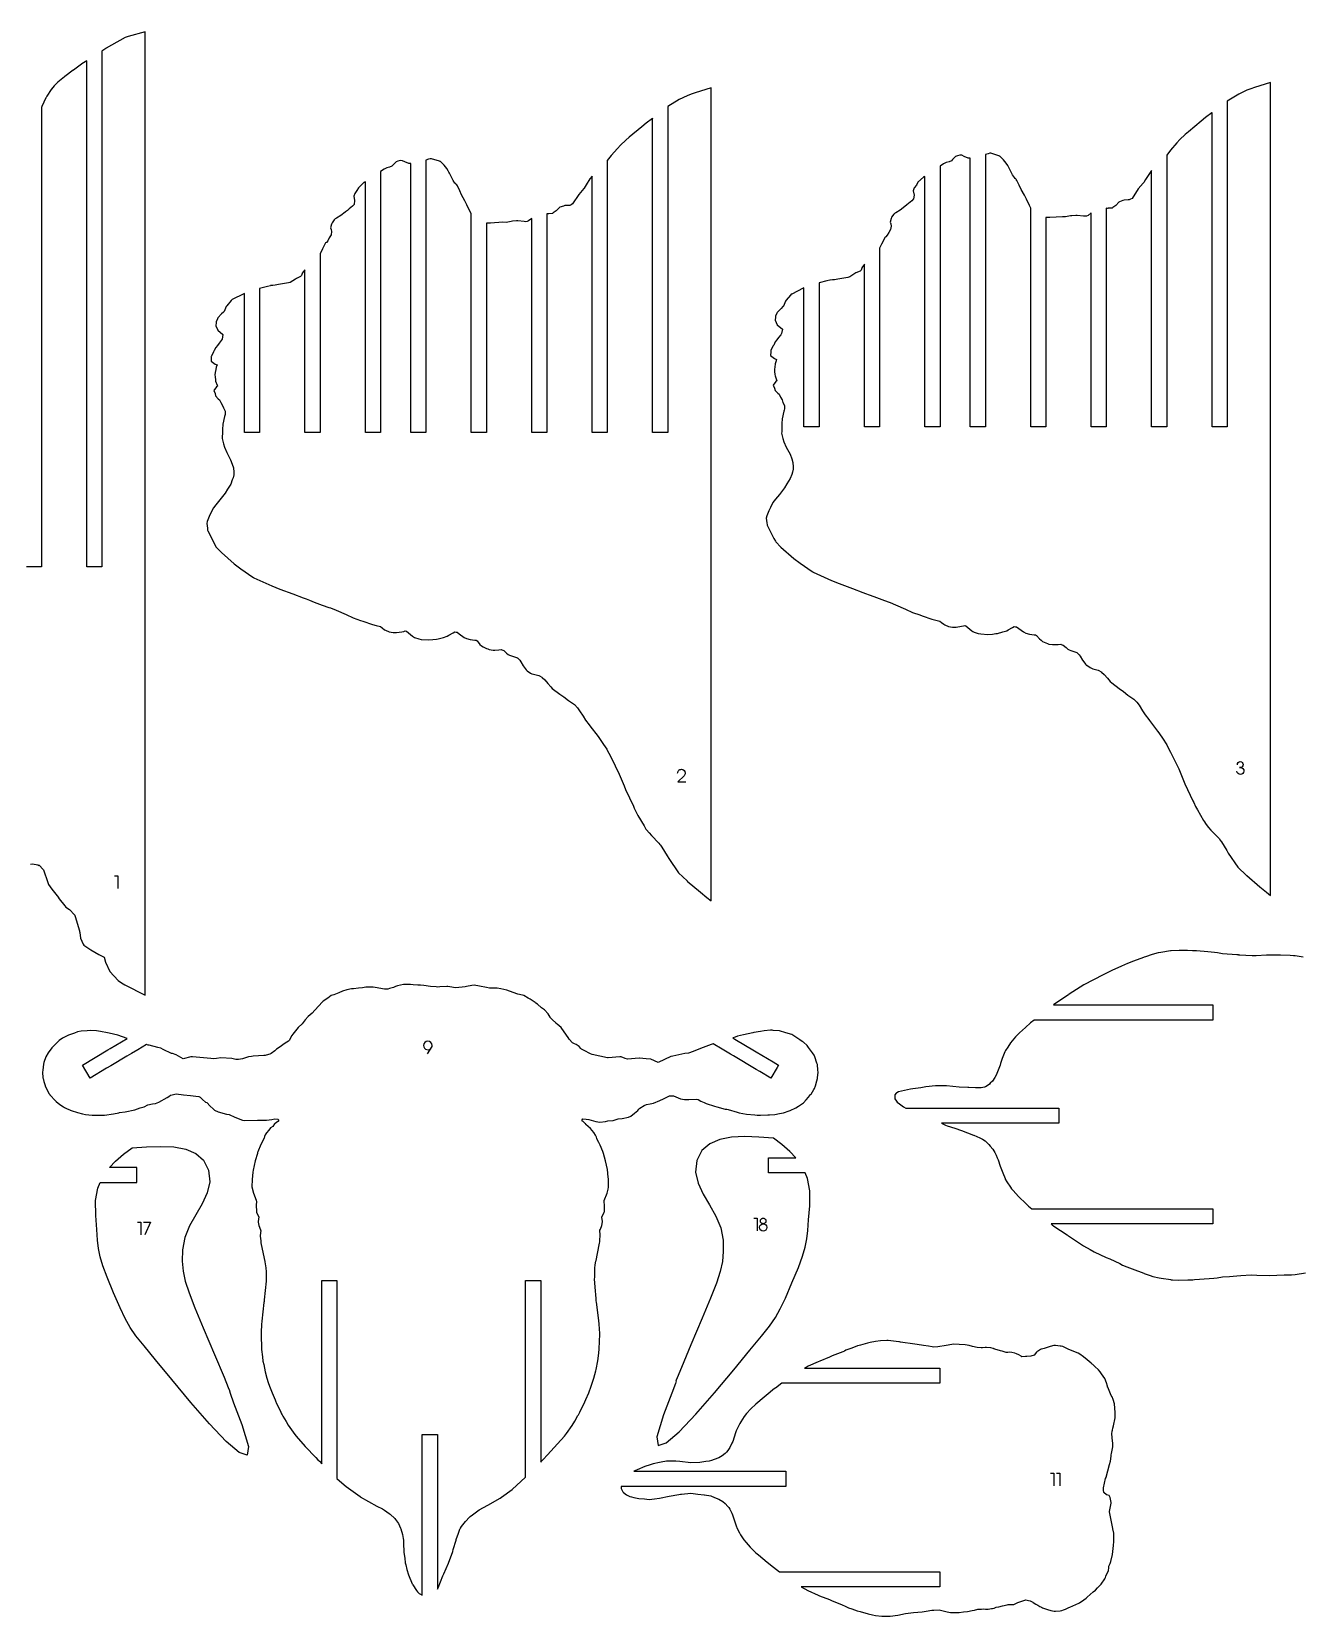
# Model space of a CAD drawing. Extents: x 20 to 1483, y 153 to 786.
# Drawn here: x 278 to 782, y 153 to 782 of the extents above; entities that cross this region are included whole.
import ezdxf

# ---------------------------------------------------------------- set-up
doc = ezdxf.new("R2010")
doc.units = 0
doc.layers.get('0').update_dxf_attribs({"linetype": 'CONTINUOUS'})
doc.layers.add('ASHADE', color=18, linetype='CONTINUOUS')

msp = doc.modelspace()

# ---------------------------------------------------------------- linework, layer by layer
for points in [[(277.93, 451.99), (278.77, 452.14), (280.89, 451.62), (281.24, 451.47), (281.28, 451.51), (281.34, 451.49), (282.99, 449.77), (283.05, 449.69), (284.77, 444.67), (284.91, 444.26), (285.14, 443.9), (286.4, 442.02), (288.48, 439.41), (289.03, 438.74), (289.12, 438.57), (289.39, 438.15), (291.64, 435.35), (291.98, 434.9), (293.47, 433.92), (295.36, 431.84), (295.47, 431.77), (295.57, 431.67), (295.61, 431.57), (295.69, 431.12), (297.36, 425.49), (297.44, 425.21), (297.49, 424.85), (297.79, 422.55), (298.82, 420.25), (299.1, 419.79), (301.92, 417.89), (305.07, 416.06), (307.16, 415.04), (307.66, 413.02), (309.44, 409.41), (312.7, 405.81), (314.09, 404.87), (315.4, 403.99), (323.48, 399.91), (323.48, 782.36), (316.7, 780.45), (315.96, 780.21), (315.55, 779.99), (310.09, 777.04), (308, 775.77), (307.79, 775.63), (306.3, 774.62), (306.3, 683.69), (306.3, 647.47), (306.3, 614.02), (306.3, 569.9), (302.18, 569.9), (301.8, 569.9), (300.3, 569.9), (300.3, 577.72), (300.3, 627.88), (300.3, 683.82), (300.3, 729.4), (300.3, 770.73), (298.35, 769.54), (298.21, 769.44), (294.96, 767.12), (294.83, 767.03), (291.57, 764.57), (291.44, 764.45), (288.8, 762.27), (287.38, 760.89), (286.22, 759.57), (286.17, 759.49), (286.13, 759.44), (284.45, 756.73), (284.15, 756.27), (284.14, 756.24), (284.1, 756.16), (282.5, 752.64), (282.46, 752.6), (282.41, 752.57), (282.3, 752.48), (282.3, 690.73), (282.3, 569.9), (281.19, 569.9), (280.31, 569.9), (276.3, 569.9)], [(311.33, 447.28), (312.68, 447.28), (312.68, 442.28)], [(783.05, 415.03), (779.88, 415.5), (779.29, 415.52), (777.93, 415.66), (774.11, 415.79), (768.56, 415.78), (764.42, 415.61), (762.88, 415.55), (760.33, 415.72), (757.9, 415.85), (757.58, 415.88), (757.46, 415.91), (756.71, 416.02), (751.05, 416.41), (749.07, 416.76), (747.88, 416.83), (745.26, 417.16), (740.8, 417.51), (739.19, 417.58), (737.16, 417.63), (733.84, 417.7), (730.73, 417.53), (730.59, 417.52), (730.42, 417.49), (726.65, 416.92), (725.57, 416.7), (723.17, 416.12), (720.51, 415.23), (720.05, 415.08), (719.69, 414.92), (715.77, 413.42), (713.34, 412.51), (710.97, 411.45), (707.21, 409.73), (706.38, 409.32), (705.04, 408.69), (698.5, 405.4), (697.39, 404.77), (696.1, 404.06), (690.18, 400.3), (690.09, 400.24), (689.97, 400.17), (689.91, 400.13), (689.63, 399.93), (684.04, 396.08), (722.63, 396.08), (724.63, 396.08), (744.31, 396.08), (746.04, 396.08), (747.24, 396.08), (747.24, 390.08), (744.56, 390.08), (742.93, 390.08), (724.36, 390.08), (722.47, 390.08), (676.26, 390.08), (674.89, 389.01), (672.84, 387.14), (670.44, 384.99), (670.06, 384.59), (668.94, 383.48), (667.54, 381.8), (666.96, 381.06), (665.87, 379.35), (664.96, 377.94), (664.7, 377.42), (663.62, 374.82), (662.98, 372.79), (662.78, 372.2), (661.99, 370.12), (661.45, 368.84), (661.22, 368.15), (660.7, 367.32), (659.78, 365.87), (658.92, 365.04), (658.59, 364.68), (658.02, 364.23), (657.04, 363.62), (656.67, 363.49), (655.25, 363.17), (654.95, 363.17), (653.92, 363.19), (653.03, 363.11), (650.43, 363.34), (650.02, 363.33), (646.62, 363.47), (641.56, 363.92), (640.58, 364.02), (637.87, 364.02), (637.62, 364.01), (637.22, 363.94), (633.29, 363.58), (631.37, 363.18), (628.19, 362.74), (627.2, 362.58), (623.71, 361.9), (622.51, 361.54), (621.88, 361.25), (621.58, 361.08), (621.06, 360.41), (620.96, 360.07), (620.98, 359.72), (620.98, 358.93), (621.06, 358.83), (621.35, 358.4), (621.45, 358.33), (622, 357.53), (622.82, 356.79), (624.42, 355.68), (625.41, 355.09), (635.63, 355.09), (639.46, 355.09), (639.64, 355.09), (686.11, 355.09), (686.11, 349.09), (640.98, 349.09), (639.57, 349.09), (641.16, 348.4), (641.81, 348.1), (644.9, 347.12), (647.44, 346.25), (652.18, 344.44), (652.36, 344.37), (652.38, 344.36), (654.72, 343.34), (655.78, 342.78), (656.84, 342.08), (657.76, 341.22), (658.37, 340.7), (658.89, 340.04), (659.93, 338.84), (660.69, 337.51), (661.25, 336.51), (661.69, 335.41), (662.01, 334.62), (662.89, 332.04), (663.83, 329.41), (664.78, 327.12), (664.86, 326.97), (665.51, 325.88), (666.87, 323.69), (667.33, 323.13), (668.03, 322.36), (670.1, 319.99), (670.45, 319.61), (672.74, 317.51), (674.14, 316.19), (675.38, 315.19), (720.47, 315.19), (720.95, 315.19), (725.68, 315.19), (726.1, 315.19), (747.21, 315.19), (747.21, 309.19), (724.62, 309.19), (724.3, 309.19), (720.68, 309.19), (720.31, 309.19), (683.09, 309.19), (683.52, 308.86), (684.18, 308.32), (689.37, 304.79), (689.59, 304.63), (689.68, 304.57), (689.97, 304.39), (695.88, 300.5), (698.59, 298.95), (700.09, 298.12), (704.94, 295.86), (706.36, 295.24), (710.3, 293.43), (711.4, 292.8), (713.17, 292.07), (715.16, 291.34), (719.79, 289.59), (719.93, 289.53), (720.41, 289.34), (722.39, 288.66), (723.44, 288.33), (725.99, 287.71), (726.78, 287.58), (730.51, 287.04), (730.63, 287.03), (731.21, 286.98), (733.75, 286.86), (737.29, 286.92), (739.31, 286.96), (739.98, 287.04), (745.75, 287.53), (747.61, 287.69), (749.02, 287.79), (751.08, 288.13), (753.8, 288.24), (756.74, 288.52), (758.37, 288.75), (762.52, 288.91), (764.77, 288.87), (769.79, 288.75), (775.52, 288.9), (778.46, 288.93), (779.95, 289.02), (784.03, 289.72)], [(682.8, 210.2), (684.15, 210.2), (684.15, 205.2)], [(685.15, 210.2), (686.5, 210.2), (686.5, 205.2)]]:
    msp.add_lwpolyline(points)
for points in [[(760.59, 447.47), (760.68, 447.39), (765.88, 442.95), (768.51, 440.88), (770.13, 439.57), (770.13, 762.25), (763.83, 760.27), (762.28, 759.68), (760.69, 759.11), (757.53, 757.6), (752.95, 754.79), (752.95, 731.12), (752.95, 717.31), (752.95, 671.74), (752.95, 663.56), (752.95, 662.01), (752.95, 625.47), (746.95, 625.47), (746.95, 627), (746.95, 629.1), (746.95, 640.13), (746.95, 684.91), (746.95, 696.49), (746.95, 750.17), (746.87, 750.11), (744.34, 748.25), (742.63, 746.83), (737.61, 742.65), (736.3, 741.52), (734.18, 739.51), (732.96, 738.19), (730.45, 735.33), (728.95, 733.41), (728.95, 652.62), (728.95, 629.25), (728.95, 625.47), (728.51, 625.47), (726.33, 625.47), (722.95, 625.47), (722.95, 704.31), (722.95, 727.21), (722.06, 726.1), (720.57, 723.71), (719.82, 722.48), (719.59, 722.25), (717.59, 719.95), (717.59, 719.95), (715.19, 716.19), (714.57, 715.83), (714.05, 715.56), (713.66, 715.58), (712.1, 715.48), (711.51, 715.3), (710.13, 714.82), (709.97, 714.73), (708.68, 713.41), (707.52, 712.64), (707.26, 712.35), (707.19, 712.33), (705.72, 712.26), (705.51, 712.24), (705.47, 712.23), (704.95, 712.29), (704.95, 707.36), (704.95, 625.47), (698.95, 625.47), (698.95, 651.49), (698.95, 659.99), (698.95, 710.41), (697.71, 709.47), (697.1, 709.19), (696.42, 709.11), (695.89, 709.19), (693.44, 709.43), (692.91, 709.45), (691.27, 709.32), (690.81, 709.24), (688.81, 708.82), (687.52, 708.92), (682.55, 708.55), (682.34, 708.6), (680.95, 708.56), (680.95, 625.47), (674.95, 625.47), (674.95, 686.14), (674.95, 690.11), (674.95, 703.09), (674.95, 703.22), (674.95, 706.33), (674.95, 706.62), (674.95, 707.76), (674.95, 707.86), (674.95, 709.13), (674.95, 709.36), (674.95, 709.4), (674.95, 709.4), (674.95, 709.46), (674.95, 711.39), (674.95, 711.4), (674.95, 712.35), (674.43, 713.36), (673.26, 715.87), (672.43, 717.47), (671.11, 719.76), (670.43, 721.43), (669.5, 723.35), (669.18, 723.76), (669.01, 723.9), (668.79, 724.08), (668.5, 724.46), (667.74, 725.51), (666.26, 728.42), (666.11, 728.76), (665.83, 729.28), (665.25, 730.2), (664.19, 731.56), (662.69, 732.95), (662.63, 732.99), (662.61, 733), (662.31, 733.08), (659.12, 734.08), (658.7, 734.11), (658.02, 733.87), (656.95, 733.58), (656.95, 719.65), (656.95, 715.84), (656.95, 698.25), (656.95, 697.97), (656.95, 690.4), (656.95, 689.41), (656.95, 689.39), (656.95, 688.89), (656.95, 685.29), (656.95, 666.08), (656.95, 664.53), (656.95, 647.18), (656.95, 642.71), (656.95, 625.47), (652.07, 625.47), (650.95, 625.47), (650.95, 627.36), (650.95, 650.12), (650.95, 652.15), (650.95, 664.83), (650.95, 669.54), (650.95, 677.35), (650.95, 678.54), (650.95, 682.72), (650.95, 682.75), (650.95, 684.04), (650.95, 693.5), (650.95, 693.87), (650.95, 710.46), (650.95, 714), (650.95, 731.64), (650.95, 732.2), (650.77, 732.19), (650.17, 732.17), (648.55, 732.81), (647.65, 733.31), (646.84, 733.38), (645.87, 733.09), (645.13, 732.82), (643.94, 731.63), (643.48, 731.14), (642.53, 730.73), (641.44, 730.47), (640.36, 729.95), (638.95, 728.99), (638.95, 727.2), (638.95, 721.08), (638.95, 718.84), (638.95, 717.62), (638.95, 702.71), (638.95, 699.71), (638.95, 685.11), (638.95, 684.56), (638.95, 671.34), (638.95, 669.43), (638.95, 669.38), (638.95, 663.22), (638.95, 661.47), (638.95, 649.95), (638.95, 643.01), (638.95, 625.47), (632.95, 625.47), (632.95, 632.09), (632.95, 640.15), (632.95, 653.52), (632.95, 655.55), (632.95, 661.59), (632.95, 662.03), (632.95, 662.71), (632.95, 662.77), (632.95, 664.98), (632.95, 680.08), (632.95, 680.73), (632.95, 694.33), (632.95, 697.06), (632.95, 710.6), (632.95, 711.72), (632.95, 713.75), (632.95, 719.31), (632.95, 719.47), (632.95, 720.99), (632.95, 724.93), (632.95, 724.94), (632.55, 724.77), (632.56, 724.77), (632.47, 724.73), (632.42, 724.71), (632.35, 724.66), (630.17, 722.6), (629.6, 721.51), (628.69, 720.37), (628.31, 719.26), (628.65, 717.47), (628.45, 715.97), (627.83, 715.27), (626.44, 714.17), (625.82, 713.61), (625.01, 712.98), (624.95, 712.93), (623.16, 711.57), (621.46, 710.52), (620.9, 710.25), (620.59, 709.91), (619.72, 708.71), (619.53, 708.17), (619.14, 706.74), (619.37, 706.07), (619.53, 705.19), (619.35, 703.88), (618.61, 702.72), (618.02, 701.58), (617.45, 700.93), (617.13, 700.79), (615.98, 698.55), (615.94, 698.41), (615.94, 698.35), (615.88, 698.23), (614.95, 696.49), (614.95, 696.13), (614.95, 695.64), (614.95, 691.76), (614.95, 690.34), (614.95, 689.56), (614.95, 680.1), (614.95, 678.2), (614.95, 667.58), (614.95, 666.66), (614.95, 645.92), (614.95, 642.78), (614.95, 642.7), (614.95, 641.74), (614.95, 641.12), (614.95, 632.56), (614.95, 629.69), (614.95, 625.47), (611.77, 625.47), (609.4, 625.47), (608.95, 625.47), (608.95, 634.29), (608.95, 634.97), (608.95, 636.03), (608.95, 636.12), (608.95, 639.57), (608.95, 662.19), (608.95, 663.2), (608.95, 672.83), (608.95, 674.45), (608.95, 682.55), (608.95, 684.43), (608.95, 687.75), (608.95, 688.19), (608.95, 688.72), (608.95, 690.05), (607.9, 688.63), (607.86, 688.53), (607.6, 687.76), (607.22, 687.36), (605.57, 686.63), (605.14, 686.36), (603.12, 685.04), (602.42, 684.79), (598.39, 684.13), (597.11, 683.92), (596.23, 683.85), (595.32, 683.73), (595.22, 683.69), (594.04, 683.44), (590.95, 682.67), (590.95, 680.09), (590.95, 671.31), (590.95, 664.57), (590.95, 664.3), (590.95, 664.09), (590.95, 662.44), (590.95, 661.51), (590.95, 657.5), (590.95, 656.7), (590.95, 650.05), (590.95, 648.77), (590.95, 625.47), (584.95, 625.47), (584.95, 644.3), (584.95, 645.67), (584.95, 651.32), (584.95, 655.11), (584.95, 656.84), (584.95, 664.54), (584.95, 672.38), (584.95, 676.24), (584.95, 680.65), (584.69, 680.55), (584.67, 680.54), (584.65, 680.53), (580.1, 678.24), (579.92, 678.13), (579.65, 677.84), (577.92, 675.78), (577.66, 675.43), (576.84, 673.41), (576.63, 673.24), (575.88, 672.53), (574.38, 670.91), (574.25, 670.6), (573.7, 669.41), (573.64, 669.07), (573.51, 667.82), (573.52, 667.82), (574.35, 666.01), (576.38, 664.34), (576.38, 664.34), (576.39, 664.34), (576.03, 662.56), (575.73, 662.01), (574.86, 660.93), (574.21, 660.03), (573.57, 659.23), (572.95, 657.99), (572.65, 657.52), (571.84, 655.82), (571.79, 655.7), (571.77, 655.64), (571.74, 655.36), (571.68, 653.78), (573.25, 652.61), (574.05, 652.24), (573.74, 651.39), (573.55, 650.48), (573.33, 649.2), (573.23, 648.4), (573.29, 647.53), (573.39, 646.33), (573.47, 645.8), (574.05, 644.23), (574.23, 643.8), (573.82, 643.55), (572.75, 642.1), (573.29, 640.87), (573.48, 639.97), (574.55, 638.83), (575.06, 638.44), (575.59, 637.32), (576.24, 636.21), (576.58, 635.23), (577.26, 633.98), (577.24, 632.63), (577.11, 632.14), (577.01, 631.76), (576.31, 628.7), (576.31, 628.69), (576.31, 628.68), (576.18, 626.81), (576.2, 626.47), (576.19, 625.37), (576.11, 623.58), (576.1, 623.01), (576.58, 620.96), (577, 619.63), (577.94, 617.52), (579.46, 614.65), (580.12, 612.83), (580.56, 611.39), (580.73, 609.68), (580.7, 608.66), (580.45, 607.49), (580.1, 606.6), (579.51, 604.98), (578.15, 602.96), (577.23, 601.34), (575.22, 598.67), (573.63, 596.76), (572.6, 595.49), (571.65, 593.54), (570.98, 592.16), (570.16, 590.17), (569.98, 589.31), (570.21, 587.45), (570.32, 586.69), (570.37, 586.47), (573.03, 581.2), (573.6, 580.11), (573.75, 579.94), (575.77, 577.81), (580.91, 573.26), (583.51, 571.38), (588.2, 568.07), (588.34, 567.98), (588.41, 567.93), (588.66, 567.8), (595.84, 564.56), (598.95, 563.34), (604.17, 561.35), (608.26, 559.78), (609.41, 559.4), (610.77, 558.88), (612.66, 558.16), (615.81, 556.96), (618.39, 556.04), (619.14, 555.81), (621.3, 554.9), (625.25, 553.19), (628.08, 551.86), (630.96, 550.86), (631.86, 550.54), (635.71, 549.25), (637.23, 548.79), (638.89, 548.43), (639.55, 547.92), (640.49, 547.18), (640.89, 546.95), (642.38, 546.27), (643.11, 546.14), (643.92, 546.01), (644.67, 546.04), (645.34, 546.01), (647.44, 546.35), (648.21, 546.51), (648.78, 546.68), (649.26, 546.6), (651.61, 544.58), (651.98, 544.32), (652.47, 544.05), (654.12, 543.55), (655.13, 543.32), (657.87, 543.16), (659.73, 543.23), (661.13, 543.45), (661.81, 543.53), (663.91, 544.1), (665.43, 544.61), (666.06, 544.96), (667.74, 545.92), (668.38, 546.33), (668.95, 546.17), (669.3, 546.18), (670.19, 545.52), (672.1, 544.1), (673.06, 543.68), (674.52, 543.25), (676.39, 543.03), (676.83, 542.98), (677.28, 542.7), (678.41, 541.32), (679.06, 540.79), (679.69, 540.37), (680.98, 539.78), (681.56, 539.57), (682.08, 539.33), (683.65, 539.11), (684.29, 539.09), (685.91, 539.18), (686.89, 539.27), (687.05, 539.17), (687.84, 538.92), (689, 537.91), (689.67, 537.34), (690.19, 537.01), (690.94, 536.76), (692.87, 536.11), (693.21, 536.02), (693.29, 535.95), (694.22, 535.08), (694.6, 534.44), (695.51, 532.89), (696.8, 531.21), (697.02, 530.98), (697.18, 530.88), (698.53, 530), (699.05, 529.68), (699.63, 529.51), (701.77, 528.99), (702, 528.87), (702.96, 528.29), (703.08, 528.23), (703.11, 528.21), (704.17, 527.26), (705.37, 525.8), (706.52, 524.46), (707.12, 523.9), (710.08, 521.65), (711.73, 520.48), (713.56, 519.08), (715.94, 517.47), (717.11, 516.19), (717.96, 515.03), (719.33, 512.81), (720.34, 511.26), (721.78, 509.4), (722.06, 509.01), (725.31, 504.79), (725.87, 504.03), (727.5, 501.61), (728.73, 499.74), (728.96, 499.31), (729.57, 498.15), (730.45, 496.41), (733.69, 489.85), (735.6, 485.17), (736.19, 483.8), (739.32, 477.09), (739.65, 476.36), (740.4, 474.77), (741.1, 473.47), (743.58, 469.33), (743.88, 468.76), (744.31, 468.04), (744.53, 467.69), (745.57, 466.5), (746.47, 465.44), (749.41, 462.47), (749.87, 461.94), (750.08, 461.66), (750.62, 460.86), (752.75, 457.4), (753.37, 456.3), (757.21, 450.73), (757.22, 450.72)], [(538.53, 445.3), (538.62, 445.22), (543.82, 440.78), (546.45, 438.7), (548.07, 437.4), (548.07, 760.07), (541.77, 758.1), (540.22, 757.5), (538.63, 756.93), (535.47, 755.42), (530.89, 752.62), (530.89, 728.95), (530.89, 715.14), (530.89, 669.57), (530.89, 661.39), (530.89, 659.84), (530.89, 623.3), (524.89, 623.3), (524.89, 624.83), (524.89, 626.92), (524.89, 637.96), (524.89, 682.74), (524.89, 694.31), (524.89, 748), (524.81, 747.94), (522.28, 746.08), (520.57, 744.66), (515.55, 740.48), (514.25, 739.35), (512.12, 737.34), (510.9, 736.02), (508.39, 733.16), (506.89, 731.24), (506.89, 650.45), (506.89, 627.08), (506.89, 623.3), (506.45, 623.3), (504.27, 623.3), (500.89, 623.3), (500.89, 702.13), (500.89, 725.03), (500.01, 723.93), (498.51, 721.54), (497.76, 720.31), (497.53, 720.07), (495.53, 717.78), (495.53, 717.77), (493.13, 714.01), (492.51, 713.66), (491.99, 713.39), (491.6, 713.41), (490.04, 713.31), (489.45, 713.12), (488.07, 712.65), (487.91, 712.55), (486.62, 711.24), (485.46, 710.46), (485.2, 710.18), (485.13, 710.15), (483.66, 710.08), (483.45, 710.06), (483.41, 710.06), (482.89, 710.12), (482.89, 705.19), (482.89, 623.3), (476.89, 623.3), (476.89, 649.32), (476.89, 657.82), (476.89, 708.23), (475.65, 707.3), (475.04, 707.01), (474.36, 706.94), (473.83, 707.01), (471.38, 707.25), (470.85, 707.28), (469.21, 707.15), (468.75, 707.07), (466.75, 706.65), (465.46, 706.75), (460.5, 706.38), (460.28, 706.42), (458.89, 706.39), (458.89, 623.3), (452.89, 623.3), (452.89, 683.97), (452.89, 687.93), (452.89, 700.91), (452.89, 701.05), (452.89, 704.15), (452.89, 704.45), (452.89, 705.59), (452.89, 705.69), (452.89, 706.95), (452.89, 707.19), (452.89, 707.22), (452.89, 707.23), (452.89, 707.29), (452.89, 709.22), (452.89, 709.22), (452.89, 710.18), (452.37, 711.19), (451.2, 713.69), (450.37, 715.29), (449.05, 717.59), (448.37, 719.26), (447.44, 721.17), (447.12, 721.59), (446.95, 721.73), (446.73, 721.91), (446.44, 722.29), (445.68, 723.34), (444.2, 726.25), (444.05, 726.59), (443.77, 727.11), (443.19, 728.03), (442.13, 729.38), (440.63, 730.78), (440.57, 730.81), (440.55, 730.83), (440.25, 730.91), (437.06, 731.9), (436.64, 731.94), (435.96, 731.7), (434.89, 731.41), (434.89, 717.48), (434.89, 713.66), (434.89, 696.08), (434.89, 695.8), (434.89, 688.23), (434.89, 687.24), (434.89, 687.21), (434.89, 686.72), (434.89, 683.12), (434.89, 663.91), (434.89, 662.36), (434.89, 645), (434.89, 640.54), (434.89, 623.3), (430.01, 623.3), (428.89, 623.3), (428.89, 625.19), (428.89, 647.95), (428.89, 649.98), (428.89, 662.66), (428.89, 667.36), (428.89, 675.18), (428.89, 676.36), (428.89, 680.54), (428.89, 680.58), (428.89, 681.87), (428.89, 691.33), (428.89, 691.7), (428.89, 708.29), (428.89, 711.83), (428.89, 729.47), (428.89, 730.02), (428.71, 730.02), (428.11, 730), (426.49, 730.64), (425.59, 731.14), (424.79, 731.21), (423.81, 730.92), (423.08, 730.65), (421.88, 729.45), (421.42, 728.97), (420.47, 728.56), (419.38, 728.3), (418.3, 727.78), (416.89, 726.82), (416.89, 725.03), (416.89, 718.91), (416.89, 716.67), (416.89, 715.45), (416.89, 700.53), (416.89, 697.54), (416.89, 682.93), (416.89, 682.38), (416.89, 669.17), (416.89, 667.26), (416.89, 667.21), (416.89, 661.04), (416.89, 659.29), (416.89, 647.77), (416.89, 640.83), (416.89, 623.3), (410.89, 623.3), (410.89, 629.92), (410.89, 637.97), (410.89, 651.35), (410.89, 653.38), (410.89, 659.42), (410.89, 659.86), (410.89, 660.54), (410.89, 660.6), (410.89, 662.81), (410.89, 677.91), (410.89, 678.55), (410.89, 692.16), (410.89, 694.88), (410.89, 708.43), (410.89, 709.54), (410.89, 711.58), (410.89, 717.14), (410.89, 717.29), (410.89, 718.82), (410.89, 722.76), (410.89, 722.76), (410.49, 722.6), (410.5, 722.6), (410.41, 722.56), (410.36, 722.54), (410.3, 722.48), (408.11, 720.42), (407.54, 719.34), (406.64, 718.19), (406.26, 717.08), (406.59, 715.3), (406.39, 713.8), (405.77, 713.1), (404.38, 712), (403.76, 711.44), (402.95, 710.81), (402.9, 710.75), (401.1, 709.4), (399.4, 708.35), (398.84, 708.08), (398.53, 707.74), (397.66, 706.54), (397.47, 706), (397.08, 704.56), (397.31, 703.89), (397.47, 703.02), (397.29, 701.7), (396.55, 700.54), (395.96, 699.41), (395.39, 698.75), (395.07, 698.62), (393.92, 696.38), (393.88, 696.23), (393.88, 696.18), (393.82, 696.05), (392.89, 694.32), (392.89, 693.96), (392.89, 693.47), (392.89, 689.59), (392.89, 688.17), (392.89, 687.39), (392.89, 677.93), (392.89, 676.03), (392.89, 665.41), (392.89, 664.49), (392.89, 643.75), (392.89, 640.61), (392.89, 640.52), (392.89, 639.56), (392.89, 638.95), (392.89, 630.39), (392.89, 627.52), (392.89, 623.3), (389.71, 623.3), (387.34, 623.3), (386.89, 623.3), (386.89, 632.12), (386.89, 632.8), (386.89, 633.85), (386.89, 633.95), (386.89, 637.39), (386.89, 660.02), (386.89, 661.02), (386.89, 670.65), (386.89, 672.28), (386.89, 680.38), (386.89, 682.26), (386.89, 685.58), (386.89, 686.02), (386.89, 686.55), (386.89, 687.88), (385.84, 686.46), (385.8, 686.36), (385.54, 685.58), (385.17, 685.19), (383.51, 684.46), (383.08, 684.19), (381.06, 682.87), (380.36, 682.62), (376.33, 681.96), (375.05, 681.75), (374.17, 681.67), (373.27, 681.56), (373.16, 681.52), (371.98, 681.26), (368.89, 680.49), (368.89, 677.92), (368.89, 669.14), (368.89, 662.39), (368.89, 662.13), (368.89, 661.92), (368.89, 660.27), (368.89, 659.34), (368.89, 655.33), (368.89, 654.52), (368.89, 647.88), (368.89, 646.6), (368.89, 623.3), (362.89, 623.3), (362.89, 642.12), (362.89, 643.49), (362.89, 649.15), (362.89, 652.94), (362.89, 654.67), (362.89, 662.37), (362.89, 670.21), (362.89, 674.07), (362.89, 678.47), (362.63, 678.38), (362.61, 678.37), (362.59, 678.36), (358.04, 676.07), (357.86, 675.95), (357.59, 675.67), (355.86, 673.61), (355.6, 673.25), (354.78, 671.24), (354.57, 671.07), (353.82, 670.36), (352.32, 668.74), (352.19, 668.42), (351.64, 667.24), (351.58, 666.89), (351.46, 665.65), (351.46, 665.64), (352.29, 663.84), (354.32, 662.17), (354.32, 662.17), (354.33, 662.16), (353.97, 660.38), (353.67, 659.84), (352.8, 658.76), (352.15, 657.86), (351.51, 657.05), (350.89, 655.82), (350.59, 655.34), (349.78, 653.64), (349.73, 653.53), (349.71, 653.47), (349.68, 653.18), (349.62, 651.6), (351.19, 650.44), (351.99, 650.07), (351.68, 649.22), (351.49, 648.3), (351.27, 647.03), (351.17, 646.23), (351.23, 645.36), (351.33, 644.15), (351.41, 643.63), (351.99, 642.06), (352.17, 641.63), (351.76, 641.38), (350.69, 639.93), (351.23, 638.7), (351.42, 637.8), (352.49, 636.66), (353, 636.27), (353.53, 635.14), (354.18, 634.04), (354.52, 633.06), (355.2, 631.81), (355.18, 630.46), (355.05, 629.97), (354.95, 629.59), (354.25, 626.52), (354.25, 626.52), (354.25, 626.51), (354.12, 624.63), (354.14, 624.29), (354.13, 623.19), (354.05, 621.41), (354.04, 620.84), (354.52, 618.79), (354.94, 617.46), (355.88, 615.35), (357.4, 612.48), (358.06, 610.66), (358.5, 609.21), (358.68, 607.51), (358.64, 606.48), (358.39, 605.32), (358.04, 604.43), (357.46, 602.8), (356.09, 600.79), (355.18, 599.17), (353.16, 596.5), (351.57, 594.59), (350.54, 593.32), (349.59, 591.36), (348.92, 589.99), (348.1, 588), (347.93, 587.13), (348.15, 585.28), (348.26, 584.51), (348.31, 584.29), (350.97, 579.03), (351.54, 577.93), (351.69, 577.77), (353.71, 575.64), (358.85, 571.09), (361.45, 569.21), (366.14, 565.89), (366.28, 565.81), (366.35, 565.76), (366.6, 565.63), (373.78, 562.39), (376.89, 561.16), (382.11, 559.18), (386.2, 557.61), (387.35, 557.23), (388.71, 556.71), (390.6, 555.98), (393.75, 554.78), (396.33, 553.87), (397.09, 553.64), (399.24, 552.72), (403.19, 551.02), (406.02, 549.69), (408.9, 548.69), (409.8, 548.37), (413.65, 547.08), (415.17, 546.62), (416.83, 546.25), (417.49, 545.75), (418.43, 545.01), (418.83, 544.78), (420.32, 544.1), (421.05, 543.97), (421.86, 543.84), (422.61, 543.86), (423.28, 543.84), (425.38, 544.17), (426.15, 544.34), (426.72, 544.5), (427.2, 544.43), (429.55, 542.41), (429.92, 542.15), (430.41, 541.88), (432.06, 541.38), (433.07, 541.15), (435.81, 540.99), (437.67, 541.06), (439.07, 541.27), (439.75, 541.36), (441.85, 541.93), (443.37, 542.43), (444, 542.79), (445.68, 543.74), (446.32, 544.16), (446.89, 544), (447.24, 544), (448.13, 543.34), (450.04, 541.93), (451, 541.51), (452.46, 541.08), (454.33, 540.85), (454.78, 540.8), (455.22, 540.53), (456.35, 539.15), (457, 538.62), (457.63, 538.19), (458.92, 537.61), (459.5, 537.4), (460.02, 537.16), (461.59, 536.94), (462.23, 536.92), (463.85, 537.01), (464.83, 537.09), (464.99, 537), (465.78, 536.75), (466.94, 535.74), (467.61, 535.17), (468.13, 534.84), (468.88, 534.59), (470.81, 533.94), (471.15, 533.84), (471.23, 533.78), (472.16, 532.9), (472.54, 532.26), (473.45, 530.72), (474.74, 529.04), (474.96, 528.81), (475.12, 528.7), (476.47, 527.82), (476.99, 527.51), (477.57, 527.34), (479.72, 526.82), (479.94, 526.7), (480.9, 526.11), (481.02, 526.06), (481.05, 526.03), (482.11, 525.09), (483.31, 523.62), (484.46, 522.28), (485.06, 521.73), (488.02, 519.48), (489.67, 518.31), (491.5, 516.91), (493.88, 515.3), (495.05, 514.02), (495.9, 512.85), (497.27, 510.64), (498.28, 509.09), (499.73, 507.22), (500, 506.83), (503.25, 502.61), (503.81, 501.85), (505.44, 499.43), (506.67, 497.57), (506.9, 497.14), (507.51, 495.98), (508.39, 494.24), (511.63, 487.68), (513.54, 483), (514.13, 481.63), (517.26, 474.91), (517.59, 474.18), (518.34, 472.59), (519.04, 471.3), (521.53, 467.16), (521.82, 466.59), (522.25, 465.87), (522.47, 465.52), (523.52, 464.33), (524.41, 463.27), (527.35, 460.3), (527.81, 459.76), (528.02, 459.49), (528.56, 458.69), (530.69, 455.23), (531.31, 454.13), (535.15, 448.56), (535.16, 448.55)], [(480.78, 214.93), (481.47, 215.6), (483.21, 217.52), (487.19, 221.84), (489.9, 224.92), (490.68, 225.92), (492.97, 229.14), (494.05, 230.84), (495.23, 233.09), (495.44, 233.45), (495.68, 233.91), (495.94, 234.41), (497.96, 238.58), (498.32, 239.48), (499.5, 242.18), (500.44, 244.78), (501.03, 246.31), (501.53, 247.98), (502.32, 250.81), (502.45, 251.4), (503.09, 254.78), (503.52, 257.81), (503.69, 259.64), (503.9, 265.34), (503.9, 265.68), (503.6, 269.37), (503.49, 270.76), (502.6, 278.13), (502.53, 278.65), (502.5, 278.9), (502.45, 279.6), (502.1, 284.11), (501.89, 285.73), (501.86, 287.18), (501.92, 288.02), (501.95, 291.57), (502.14, 292.93), (502.38, 294.41), (502.41, 294.65), (502.99, 297.42), (503.82, 301.48), (503.94, 302.04), (503.96, 302.21), (503.99, 302.41), (504.09, 304.85), (503.97, 306.49), (503.96, 306.58), (503.98, 306.66), (504.21, 307.13), (504.74, 308.55), (504.98, 310), (504.98, 310.06), (504.96, 310.18), (504.69, 311.84), (505.7, 313.8), (505.8, 314.06), (505.8, 314.43), (505.76, 316.92), (505.68, 317.71), (505.71, 318.47), (506.83, 321.36), (507.23, 322.9), (507.4, 323.81), (507.43, 324.28), (507.43, 324.57), (507.37, 327.05), (507.3, 327.7), (506.93, 330.75), (506.16, 334.16), (505.36, 337.06), (505.12, 337.85), (504.04, 340.43), (503.51, 341.44), (502.76, 342.87), (502.69, 343.09), (502.56, 343.64), (502.21, 344.36), (501.54, 345.47), (500.95, 346.18), (500.17, 347), (498.41, 348.68), (498.31, 348.84), (498.31, 348.9), (498.11, 349.03), (497.3, 349.76), (497.11, 349.83), (496.95, 350.04), (496.94, 350.42), (497.16, 350.81), (498.44, 350.79), (499.58, 350.55), (502.39, 349.86), (503.95, 349.61), (506.22, 349.86), (507.1, 350.02), (509.23, 350.24), (511.26, 350.81), (512.82, 350.99), (515.32, 351.59), (516.2, 351.88), (517.65, 353.08), (518.97, 354.21), (519.43, 354.72), (519.85, 355.09), (521.55, 356.18), (522.42, 356.58), (523.93, 356.79), (525.28, 357.08), (527.79, 358.13), (528.27, 358.43), (528.62, 358.53), (531.6, 360.05), (533.11, 360), (536, 358.84), (537.57, 358.53), (539.19, 358.59), (542.15, 358.61), (543.01, 358.58), (544.03, 357.85), (545.4, 357.32), (546.17, 356.97), (549.45, 355.96), (550.33, 355.59), (553.66, 354.77), (554.14, 354.68), (554.39, 354.64), (554.86, 354.53), (558.5, 353.49), (559.26, 353.29), (562.12, 352.7), (565.46, 352.39), (566.38, 352.31), (567.74, 352.37), (570.61, 352.43), (571.22, 352.43), (573.42, 352.57), (575.27, 352.94), (576.79, 353.3), (579.07, 353.98), (579.44, 354.14), (581.77, 355.17), (582.85, 355.88), (584.37, 356.94), (584.43, 356.98), (584.71, 357.23), (585.8, 358.35), (586.77, 359.46), (587.6, 360.46), (587.76, 360.71), (588.9, 362.53), (589.1, 362.96), (589.5, 363.99), (590.06, 365.91), (590.3, 366.85), (590.34, 367.08), (590.56, 369.42), (590.52, 370.25), (590.29, 372.37), (590.11, 372.95), (589.27, 375.44), (588.94, 376.11), (588.29, 377.12), (586.79, 379.24), (586.16, 379.94), (584.73, 381.24), (584.19, 381.62), (583.28, 382.28), (580.19, 384.28), (577.81, 385.01), (575.23, 385.78), (572.76, 385.98), (572.29, 386), (571.66, 386.01), (569.22, 385.85), (567.65, 385.58), (565.07, 385.11), (564.61, 384.95), (560.98, 384.18), (558.62, 383.62), (557.63, 383.26), (556.71, 382.99), (557.55, 382.49), (565.28, 377.9), (565.98, 377.48), (572.68, 373.51), (574.86, 372.21), (574.28, 371.24), (571.8, 367.06), (567.43, 369.65), (565.99, 370.5), (556.92, 375.89), (555.83, 376.53), (552.48, 378.52), (548.92, 380.64), (548.09, 380.34), (546.02, 379.61), (543.89, 378.79), (541.02, 377.53), (539.09, 376.92), (537.73, 376.76), (532.84, 375.76), (532.3, 375.64), (532.09, 375.56), (527.07, 373.23), (524.21, 374.49), (522.35, 374.63), (519.62, 374.99), (519.56, 374.99), (514.85, 374.59), (513.92, 374.83), (512.39, 375.42), (512.17, 375.48), (511.92, 375.51), (507.18, 375.1), (507.06, 375.08), (506.96, 375.09), (500.91, 376.36), (500.27, 376.66), (497.65, 377.99), (496.63, 378.49), (496.58, 378.57), (496.42, 378.78), (495.69, 379.63), (494.57, 380.31), (493.81, 380.66), (493.35, 380.91), (493.11, 381.08), (491.71, 382.44), (491.31, 383.13), (488.89, 386.69), (488.6, 387.06), (486.98, 388.42), (486.62, 388.67), (486.55, 388.82), (485.06, 390.31), (484.26, 391.13), (484.22, 391.23), (483.38, 392.58), (481.93, 394.08), (480.82, 394.89), (479.16, 396.36), (478.55, 396.79), (478.21, 397.08), (476.31, 398.4), (475.49, 398.82), (473.79, 399.76), (472.04, 400.21), (471.44, 400.37), (470.95, 400.53), (467.02, 401.97), (464.7, 402.49), (463.22, 402.77), (460.16, 402.67), (458.89, 402.96), (456.19, 403.56), (454.01, 403.9), (453.14, 403.85), (450.97, 403.44), (450.47, 403.25), (449.24, 403.09), (446.59, 402.84), (444.39, 403.28), (443.63, 403.39), (443.25, 403.41), (440.44, 403.27), (439.61, 403.19), (438.99, 403.25), (436.68, 403.4), (434.04, 403.79), (432.74, 403.9), (431.68, 403.92), (429.87, 404.04), (428.78, 404.16), (425.94, 404.24), (423.58, 403.65), (422.81, 403.43), (422.01, 403.05), (420.47, 402.55), (419.72, 402.35), (418.42, 402.36), (414.69, 403.05), (413.96, 403.15), (413.3, 403.17), (411.11, 403.07), (409.76, 402.86), (408.09, 402.77), (406.18, 402.48), (405.87, 402.46), (405.41, 402.47), (403.48, 402.03), (401.85, 401.59), (400.29, 400.94), (398.39, 400.11), (397.33, 399.76), (395.97, 398.81), (394.06, 397.53), (393.81, 397.28), (390.81, 394.05), (389.71, 392.81), (388.16, 391.45), (386.96, 390.14), (385.81, 388.63), (384.16, 387.16), (382.1, 384.51), (381.71, 383.93), (380.58, 381.98), (380.39, 381.65), (379.01, 380.9), (376.61, 379.23), (375.53, 378.55), (374.99, 377.87), (373.41, 376.85), (373.01, 376.53), (372.46, 376.45), (371.11, 376.04), (370.86, 375.95), (370.59, 375.95), (366.39, 375.7), (365.67, 375.67), (364.49, 375.44), (362.12, 374.65), (360.52, 374.36), (359.48, 374.48), (357.92, 374.76), (353.47, 375.08), (351.75, 374.77), (350.42, 374.66), (349.52, 374.86), (342.19, 375.5), (341.8, 375.54), (341.78, 375.52), (341.71, 375.49), (341.6, 375.5), (338.5, 374.73), (335.71, 376.25), (334.33, 376.75), (333.93, 376.81), (330.66, 378.44), (329.65, 378.87), (328.48, 379.21), (324.99, 380.12), (324.68, 380.17), (324.04, 380.38), (320.53, 378.29), (318.09, 376.84), (316.19, 375.72), (309.89, 371.97), (308.12, 370.92), (301.6, 367.06), (298.54, 372.21), (308.69, 378.24), (309.53, 378.74), (316.38, 382.8), (312.6, 384.01), (309.21, 384.83), (308.57, 385.04), (305.74, 385.56), (304.13, 385.83), (301.62, 385.87), (300.48, 385.85), (298.08, 385.72), (296.59, 385.36), (295.4, 384.93), (292.98, 384.08), (290.63, 382.89), (290.62, 382.88), (289.39, 381.98), (288.21, 380.95), (286.4, 379.11), (285, 377.05), (284.06, 375.46), (283.28, 373.22), (283.11, 372.55), (282.81, 370.2), (282.73, 369.42), (282.91, 367.18), (282.97, 366.82), (283.25, 365.67), (283.58, 364.5), (283.76, 364.14), (283.82, 363.95), (284.45, 362.49), (285.39, 360.85), (285.57, 360.58), (285.6, 360.53), (285.67, 360.45), (286.08, 359.95), (287.49, 358.35), (288.12, 357.75), (289.59, 356.6), (291.11, 355.66), (291.44, 355.39), (292.49, 354.84), (293.53, 354.41), (293.68, 354.36), (294.08, 354.18), (296.58, 353.34), (298.56, 352.84), (299.78, 352.64), (302.42, 352.27), (302.84, 352.26), (305.24, 352.27), (306.66, 352.31), (307.34, 352.29), (310.89, 352.89), (312.96, 353.23), (313.26, 353.33), (315.48, 353.6), (319.31, 354.47), (321.54, 355.26), (323.06, 355.58), (324.58, 356.39), (326.32, 356.76), (327.52, 356.94), (328.92, 357.51), (332.16, 359.28), (332.89, 359.76), (333.47, 360.27), (334.24, 360.4), (335.81, 360.85), (338.72, 360.35), (341.4, 360.17), (343.53, 359.88), (344.75, 359.79), (345.3, 359.5), (346.19, 358.5), (347.44, 357.49), (347.92, 357.29), (349.31, 355.83), (350.4, 354.87), (350.97, 354.34), (352.4, 353.65), (355.7, 352.76), (356.85, 352.6), (359.06, 351.54), (362.12, 350.33), (362.88, 350.18), (368.11, 350.39), (368.16, 350.4), (368.23, 350.38), (371.61, 350.34), (373.8, 350.62), (374.96, 350.82), (376.19, 350.79), (376.4, 350.28), (376.39, 350), (376.27, 349.87), (376.16, 349.83), (375.02, 348.96), (374.82, 348.89), (374.17, 347.89), (373.26, 347.23), (372.55, 346.41), (371.61, 345.35), (371.16, 344.53), (370.81, 343.79), (370.66, 343.23), (370.58, 343.02), (369.86, 341.63), (369.37, 340.71), (368.21, 337.83), (368.1, 337.5), (367.99, 337.12), (367.16, 334.17), (366.31, 330.53), (366.24, 329.72), (365.95, 326.83), (365.85, 323.92), (365.85, 323.87), (365.85, 323.85), (366.42, 321.33), (367.55, 318.53), (367.65, 317.99), (367.53, 316.76), (367.6, 313.93), (367.66, 313.73), (368.61, 311.92), (368.37, 310.14), (368.37, 310.1), (368.37, 310.06), (368.38, 309.9), (368.55, 308.47), (369.24, 306.78), (369.3, 306.67), (369.32, 306.61), (369.33, 306.59), (369.32, 306.57), (369.14, 304.6), (369.15, 304.25), (369.32, 302.43), (369.4, 301.92), (369.43, 301.67), (369.57, 301.02), (370.92, 294.3), (370.95, 294.05), (371.34, 291.77), (371.45, 290.15), (371.48, 286.49), (371.09, 282.75), (370.75, 278.98), (370.73, 278.7), (370.68, 278.35), (370.63, 277.93), (369.8, 270.57), (369.69, 269.23), (369.45, 266.14), (369.45, 265.04), (369.58, 259.87), (369.61, 259.31), (369.99, 256.45), (370.22, 254.75), (370.52, 253.38), (371.09, 250.49), (371.78, 247.89), (372.33, 246.26), (372.83, 244.75), (373.81, 242.15), (375.04, 239.3), (375.35, 238.55), (375.48, 238.22), (377.31, 234.45), (377.62, 233.82), (377.86, 233.4), (378.16, 232.91), (379.37, 230.7), (380.25, 229.29), (382.86, 225.62), (383.43, 224.86), (386.91, 220.87), (391.21, 216.4), (392.01, 215.54), (392.6, 214.98), (393.57, 213.92), (393.57, 272.07), (393.57, 272.37), (393.57, 286.66), (399.57, 286.66), (399.57, 270.91), (399.57, 270.54), (399.57, 208.16), (400.59, 207.25), (403.26, 204.99), (408.75, 200.95), (408.81, 200.91), (408.83, 200.89), (415.46, 197.16), (417.67, 196.08), (418.5, 195.55), (420.33, 194.24), (420.7, 193.9), (422.5, 192.3), (422.84, 191.83), (424, 190.19), (424.86, 188.4), (424.93, 188.18), (425.62, 185.84), (425.83, 184.31), (425.95, 183.7), (425.99, 182.53), (426.18, 178.75), (426.47, 176.46), (426.72, 174.69), (426.91, 173.81), (427.38, 172.06), (428.02, 169.93), (429.49, 166.35), (429.55, 166.22), (429.57, 166.18), (429.71, 165.95), (431.15, 163.61), (431.57, 163.1), (432.23, 162.48), (432.48, 162.28), (433.4, 161.86), (433.47, 161.83), (433.47, 175.7), (433.47, 177.02), (433.47, 178.9), (433.47, 225.56), (439.47, 225.56), (439.47, 179.02), (439.47, 175.6), (439.47, 175.04), (439.47, 164.16), (439.71, 164.67), (441.64, 169.52), (442, 170.24), (443.87, 174.56), (445.53, 179.14), (445.78, 179.99), (446.86, 183.68), (446.92, 183.88), (447.84, 186.37), (448.37, 187.94), (448.5, 188.25), (448.5, 188.28), (448.62, 188.44), (449.06, 189), (450.55, 191.08), (452.23, 192.74), (452.47, 192.99), (453.43, 193.71), (455.49, 195.32), (456.02, 195.69), (459.53, 197.55), (464.42, 200.36), (464.93, 200.74), (469.13, 203.76), (474.46, 208.65), (474.46, 251.41), (474.46, 252.76), (474.46, 286.69), (480.46, 286.69), (480.46, 251.3), (480.46, 249.88), (480.46, 214.59)], [(334.86, 339.7), (339.56, 338.83), (343.54, 337.14), (346.62, 334.42), (348.64, 330.45), (349.12, 325.91), (348.1, 321.51), (346.09, 317.17), (343.58, 312.82), (341.1, 308.37), (339.15, 303.74), (338.26, 298.85), (338.19, 294.32), (338.51, 290.41), (339.36, 286.47), (340.88, 281.84), (343.23, 275.88), (346.55, 267.93), (350.99, 257.33), (354.76, 248.31), (356.47, 244.2), (356.92, 243.06), (356.89, 242.97), (357.17, 241.97), (358.56, 238.12), (361.84, 229.5), (364.52, 220.8), (363.97, 217.41), (360.8, 218.4), (355.61, 222.82), (349.01, 229.76), (341.61, 238.27), (334.01, 247.43), (327.6, 255.2), (323.02, 260.72), (319.8, 264.76), (317.46, 268.11), (315.51, 271.56), (313.49, 275.88), (310.9, 281.86), (308.35, 287.97), (306.65, 292.53), (305.59, 296.13), (304.97, 299.35), (304.6, 302.76), (304.29, 306.96), (303.82, 312.53), (303.76, 318.44), (304.68, 323.39), (305.6, 325.6), (309.94, 325.6), (313.71, 325.6), (313.97, 325.6), (316.59, 325.6), (320.17, 325.6), (320.18, 325.6), (320.18, 331.6), (320.17, 331.6), (315.45, 331.6), (314.56, 331.6), (313.97, 331.6), (313.71, 331.6), (309.31, 331.6), (311.69, 334.11), (314.9, 336.84), (318.27, 339.4), (324.04, 339.77), (329.63, 339.94)], [(556.21, 343.55), (551.52, 342.68), (547.54, 340.99), (544.45, 338.27), (542.44, 334.3), (541.95, 329.76), (542.97, 325.36), (544.99, 321.02), (547.5, 316.67), (549.98, 312.22), (551.92, 307.59), (552.82, 302.7), (552.88, 298.17), (552.56, 294.26), (551.72, 290.32), (550.19, 285.69), (547.85, 279.73), (544.52, 271.78), (540.08, 261.18), (536.32, 252.16), (534.61, 248.05), (534.16, 246.91), (534.19, 246.82), (533.9, 245.82), (532.51, 241.97), (529.23, 233.35), (526.56, 224.65), (527.11, 221.26), (530.28, 222.25), (535.47, 226.67), (542.06, 233.61), (549.47, 242.12), (557.06, 251.28), (563.48, 259.05), (568.06, 264.57), (571.28, 268.61), (573.62, 271.96), (575.56, 275.41), (577.59, 279.73), (580.18, 285.71), (582.73, 291.82), (584.43, 296.38), (585.49, 299.98), (586.1, 303.2), (586.47, 306.61), (586.79, 310.81), (587.26, 316.38), (587.32, 322.29), (586.4, 327.24), (585.47, 329.45), (581.14, 329.45), (577.37, 329.45), (577.1, 329.45), (574.49, 329.45), (570.9, 329.45), (570.9, 329.45), (570.9, 335.45), (570.9, 335.45), (575.62, 335.45), (576.52, 335.45), (577.1, 335.45), (577.37, 335.45), (581.76, 335.45), (579.38, 337.96), (576.18, 340.69), (572.8, 343.25), (567.03, 343.62), (561.44, 343.79)], [(531.2, 204.98), (530.58, 204.98), (529.56, 204.98), (526.78, 204.98), (512.36, 204.98), (512.45, 204.13), (512.92, 203.11), (513.05, 202.84), (513.35, 202.57), (514.52, 201.67), (515.89, 201.01), (516.48, 200.79), (517.42, 200.58), (519.43, 200.2), (521.6, 199.98), (523.54, 199.84), (525.65, 200), (527.65, 200.26), (531.5, 201.04), (535.22, 201.77), (535.92, 201.93), (536.29, 201.96), (539.99, 202.23), (542.84, 201.89), (545.34, 201.68), (545.42, 201.67), (548.01, 201.18), (549.5, 200.59), (551.11, 199.95), (552.77, 198.94), (553.66, 198.21), (554.74, 197), (555.09, 196.56), (555.51, 195.98), (556.32, 194.36), (556.59, 193.75), (557.63, 190.51), (558.01, 189.34), (558.43, 188.3), (559.37, 186.5), (559.82, 185.71), (561.15, 183.73), (561.98, 182.7), (563.56, 180.91), (565.91, 178.61), (566.85, 177.79), (570.36, 174.91), (572.85, 172.9), (575.22, 171.08), (638.89, 171.08), (638.89, 165.08), (583.85, 165.08), (586.5, 163.66), (590.56, 161.83), (591.12, 161.6), (595.06, 160.04), (596.12, 159.57), (599.91, 158.08), (601.6, 157.31), (602.62, 156.84), (604.01, 156.42), (606.04, 155.63), (607.29, 155.32), (610.44, 154.41), (612.15, 154.01), (613.37, 153.77), (615.84, 153.54), (617.73, 153.42), (618.34, 153.44), (619.18, 153.51), (622.26, 153.89), (625.32, 154.48), (628.41, 154.87), (631.9, 155.25), (632.72, 155.38), (633.4, 155.52), (635.72, 155.89), (636.49, 155.84), (638.61, 155.95), (641.82, 155.25), (643.17, 154.99), (643.91, 154.96), (646.52, 154.94), (648.22, 155.18), (649.81, 155.31), (651.76, 155.7), (652.68, 155.89), (653.95, 156.27), (655.44, 156.31), (656.03, 156.37), (657.02, 156.24), (658.03, 156.23), (659.34, 156.48), (659.77, 156.52), (660.45, 156.7), (661.23, 156.99), (662.28, 157.19), (663.72, 157.61), (665.63, 157.98), (666.07, 158.14), (666.95, 158.14), (668.19, 158.14), (669.05, 158.5), (669.86, 158.91), (670.7, 159.19), (672.28, 159.69), (673.08, 159.92), (674.12, 159.71), (674.75, 159.52), (675.76, 159.02), (675.8, 158.99), (675.94, 158.9), (676.97, 158.29), (677.75, 157.9), (678.19, 157.61), (678.61, 157.36), (679.21, 156.99), (679.58, 156.82), (679.67, 156.83), (680.43, 156.54), (681.22, 156.26), (682.06, 155.99), (682.52, 155.84), (682.95, 155.78), (684.26, 155.52), (684.84, 155.44), (686.6, 155.65), (687.25, 155.74), (688.02, 155.93), (688.76, 156.26), (690.05, 156.85), (690.43, 157.09), (691.72, 157.58), (694, 158.6), (694.51, 158.87), (695.17, 159.23), (696.95, 160.61), (697.36, 160.96), (699.68, 163.07), (700.67, 163.84), (701.5, 164.67), (702.86, 166.22), (704.34, 168.3), (704.5, 168.57), (704.6, 168.78), (704.82, 169.31), (705.78, 171.66), (705.94, 172.72), (706.01, 173.32), (706.53, 174.33), (706.8, 175.15), (707.4, 178), (707.76, 181.55), (707.84, 182.07), (707.91, 182.59), (708, 186.41), (707.58, 188.11), (707.57, 188.16), (707.52, 188.32), (706.16, 194.9), (706.18, 195.03), (706.92, 198.29), (706.92, 198.48), (706.9, 198.58), (706.5, 200.6), (706.1, 201.34), (705.08, 201.69), (704.02, 202.56), (703.85, 203.55), (703.91, 204.35), (704.63, 208.15), (704.92, 208.46), (704.93, 208.49), (704.94, 208.5), (704.96, 208.58), (706.27, 213.61), (706.68, 215.04), (706.88, 216.97), (706.91, 217.39), (706.93, 217.53), (707.08, 218.04), (707.57, 220.66), (707.59, 222.25), (707.41, 222.93), (707.15, 225.81), (707.23, 226.89), (707.37, 227.36), (707.5, 228.14), (707.75, 229.01), (708.42, 232.18), (708.5, 233.84), (708.5, 234.26), (708.25, 237.78), (707.68, 239.47), (707.23, 240.54), (706.95, 241), (705.5, 244.35), (705.46, 244.42), (705.44, 244.54), (705.4, 244.73), (705.03, 246.05), (704.38, 247.8), (704.36, 247.82), (703.11, 249.69), (702.58, 250.44), (701.86, 251.26), (700.41, 252.62), (699.59, 253.3), (699.39, 253.45), (698.95, 253.87), (697.38, 255.28), (695.87, 256.46), (694.44, 257.5), (693.74, 257.88), (692.06, 258.56), (690.49, 259.14), (690.12, 259.38), (689.05, 259.91), (687.64, 260.46), (687.02, 260.62), (686.63, 260.68), (684.73, 260.88), (684.18, 260.89), (682.67, 260.55), (681.92, 260.3), (680.24, 259.72), (679.82, 259.62), (679.13, 259.5), (678.86, 259.34), (678, 258.82), (677.51, 258.54), (677.23, 258.23), (676.35, 257.01), (674.98, 256.62), (673.4, 256.5), (672.89, 256.51), (671.48, 256.47), (671.16, 256.62), (670.23, 257.25), (669.3, 257.53), (668.68, 257.8), (667.52, 258.19), (666.68, 258.3), (665.83, 258.1), (665.55, 258.07), (665.24, 258.06), (663.66, 258.64), (662.92, 258.76), (660.66, 259.51), (660.46, 259.57), (660.28, 259.63), (660.18, 259.66), (660.09, 259.69), (659.09, 259.98), (657.47, 260.1), (656.81, 260.09), (655.78, 259.95), (655.28, 259.96), (653.76, 260.07), (651.87, 260.57), (650.48, 260.91), (648.91, 261.11), (644.24, 261.37), (643.62, 261.34), (641.39, 260.87), (638.09, 260.32), (636.46, 260.24), (635.83, 260.4), (634.42, 260.62), (632.37, 260.93), (631.57, 261.08), (628.99, 261.41), (623.3, 262.27), (622.84, 262.32), (622.79, 262.33), (622.64, 262.34), (618.38, 262.86), (617.81, 262.87), (615.27, 262.77), (613.31, 262.52), (611.24, 262.12), (610.11, 261.84), (607.45, 261.06), (606.37, 260.76), (606.19, 260.72), (603.93, 259.9), (601.62, 258.99), (601, 258.7), (600.36, 258.41), (596.19, 256.77), (595.09, 256.29), (591.19, 254.72), (590.62, 254.47), (586.66, 252.73), (586.2, 252.5), (585.21, 251.97), (638.91, 251.97), (638.91, 245.97), (576.15, 245.97), (573.59, 244.03), (573.29, 243.78), (565.87, 237.67), (563.87, 235.73), (562.19, 233.92), (561.22, 232.73), (559.88, 230.65), (559.46, 229.9), (558.39, 227.82), (558.08, 227.03), (557.8, 226.22), (556.68, 222.81), (556.36, 222.09), (555.54, 220.4), (554.7, 219.23), (554.15, 218.62), (553.62, 217.99), (552.45, 217.07), (551.14, 216.35), (550.7, 216.19), (548.26, 215.25), (547.26, 215.04), (546.04, 214.8), (543.68, 214.47), (543.59, 214.46), (540, 214.3), (535.66, 214.83), (534.08, 214.98), (533.5, 214.97), (530.45, 214.93), (528.34, 214.6), (527.59, 214.5), (525.14, 213.96), (523.86, 213.56), (521.8, 212.89), (518.72, 211.54), (517.48, 210.98), (525.68, 210.98), (526.6, 210.98), (529.18, 210.98), (530.74, 210.98), (577.79, 210.98), (577.79, 204.98)]]:
    msp.add_lwpolyline(points, close=True)
for points in [[(757.04, 491.38, -0.454849), (758.14, 492.64, -0.411435), (759.24, 491.53), (759.24, 491.38, -0.412121), (758.14, 490.28), (757.89, 490.28), (758.19, 490.28, -0.414286), (759.59, 488.88, -0.946269), (756.79, 488.83)], [(534.82, 488.06, -0.423868), (536.32, 489.61, -0.413911), (537.82, 488.11, -0.194637), (537.37, 487.06), (534.87, 484.56), (538.07, 484.56)]]:
    msp.add_lwpolyline(points, format="xyb")
at = {"layer": 'ASHADE'}
msp.add_lwpolyline([(435.5, 376.62), (437.15, 379.12, 0.138005), (437.4, 379.97, 1), (434, 379.97, 0.769996), (437.15, 379.12)], format="xyb", dxfattribs=at)
for points in [[(320.39, 309.87), (321.74, 309.87), (321.74, 304.87)], [(322.74, 309.87), (325.54, 309.87), (323.34, 304.87)], [(565.02, 311.38), (566.37, 311.38), (566.37, 306.38)]]:
    msp.add_lwpolyline(points, dxfattribs=at)
msp.add_lwpolyline([(568.77, 309.23, -0.414286), (570.17, 307.83), (570.17, 307.73, -1), (567.37, 307.73), (567.37, 307.83, -0.414286)], format="xyb", close=True, dxfattribs=at)
msp.add_lwpolyline([(568.77, 309.23), (568.65, 309.23), (568.55, 309.25), (568.44, 309.28), (568.34, 309.31), (568.24, 309.36), (568.15, 309.41), (568.07, 309.48), (567.99, 309.55), (567.92, 309.63), (567.85, 309.71), (567.8, 309.8), (567.75, 309.9), (567.72, 310), (567.69, 310.1), (567.67, 310.21), (567.67, 310.33), (567.67, 310.44), (567.69, 310.55), (567.72, 310.65), (567.75, 310.75), (567.8, 310.85), (567.85, 310.94), (567.92, 311.03), (567.99, 311.1), (568.07, 311.17), (568.15, 311.24), (568.24, 311.29), (568.34, 311.34), (568.44, 311.38), (568.55, 311.4), (568.65, 311.42), (568.77, 311.43), (568.88, 311.42), (568.99, 311.4), (569.09, 311.38), (569.2, 311.34), (569.29, 311.29), (569.38, 311.24), (569.47, 311.17), (569.54, 311.1), (569.62, 311.03), (569.68, 310.94), (569.73, 310.85), (569.78, 310.75), (569.82, 310.65), (569.84, 310.55), (569.86, 310.44), (569.87, 310.33), (569.86, 310.21), (569.84, 310.1), (569.82, 310), (569.78, 309.9), (569.73, 309.8), (569.68, 309.71), (569.62, 309.63), (569.54, 309.55), (569.47, 309.48), (569.38, 309.41), (569.29, 309.36), (569.2, 309.31), (569.09, 309.28), (568.99, 309.25), (568.88, 309.23)], close=True, dxfattribs=at)

doc.saveas('drawing.dxf')
